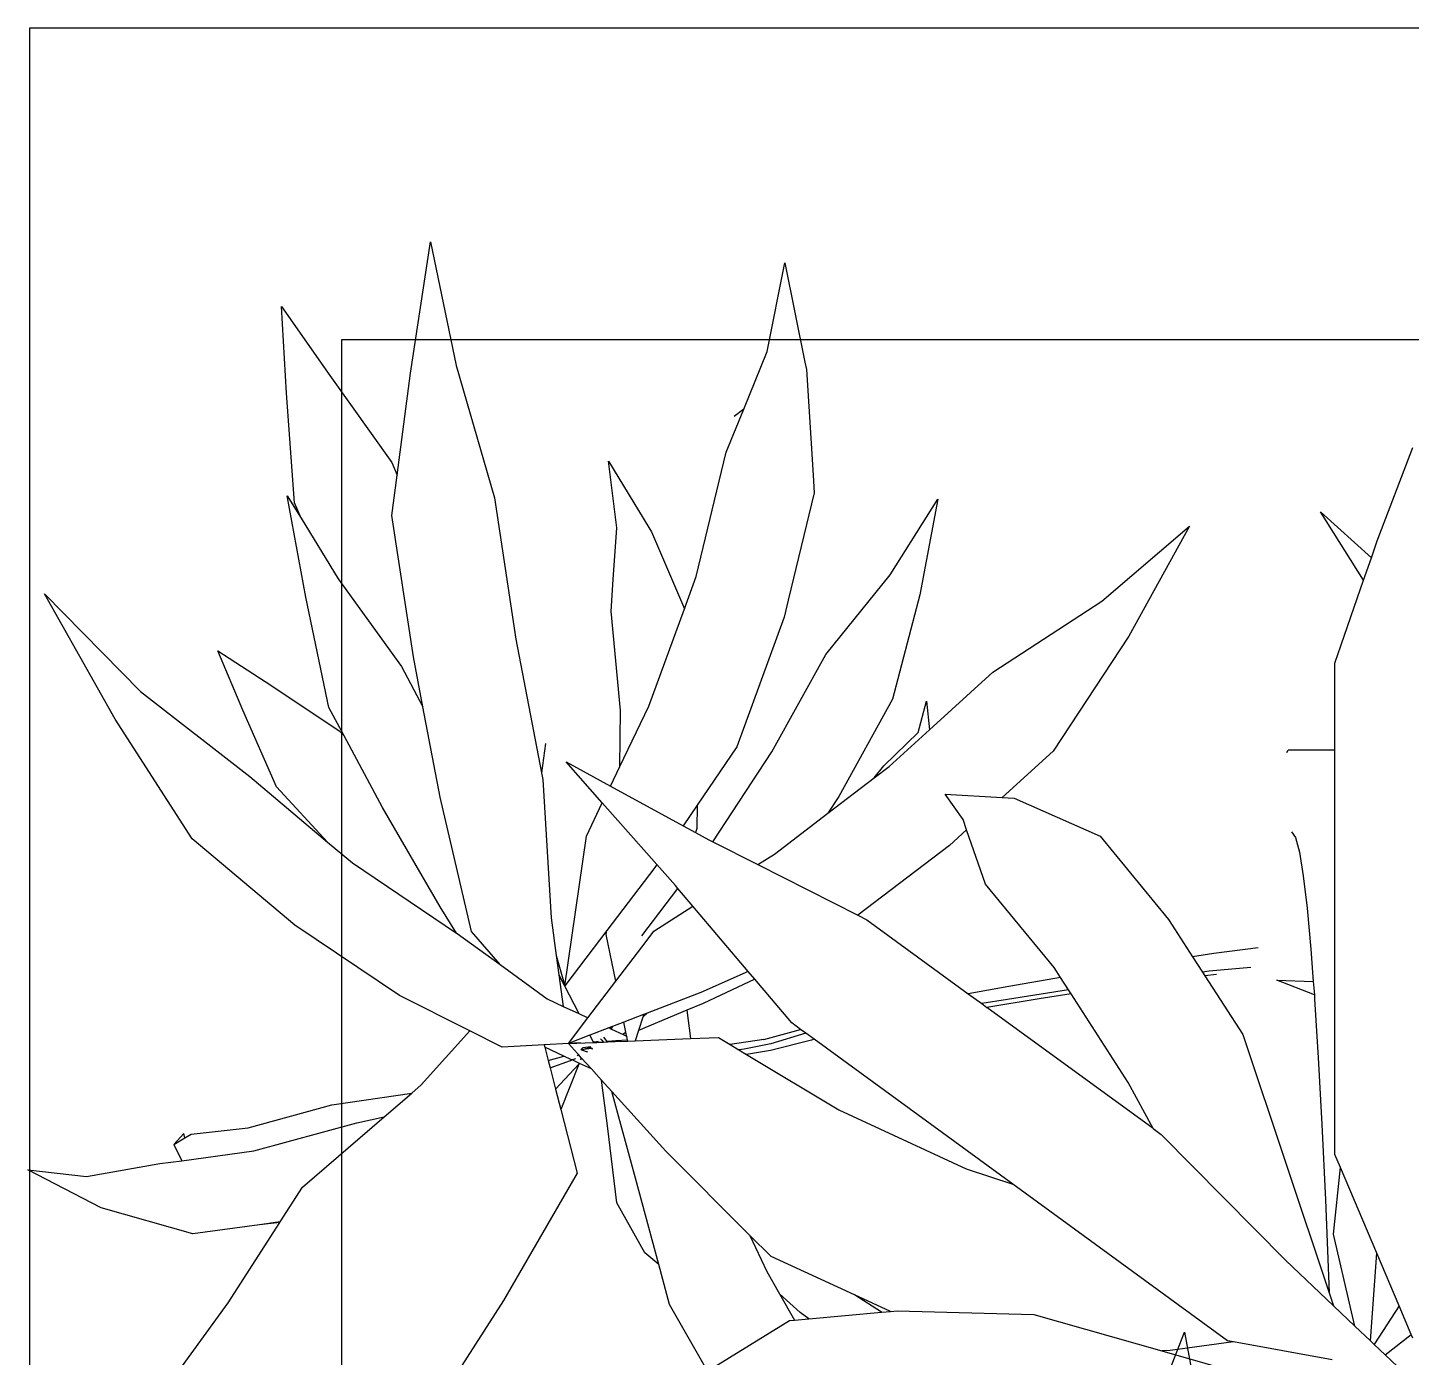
# Model space of a CAD drawing. Header units: metres. Extents: x -22 to 564, y 0 to 143.
# Drawn here: x 224.2902 to 224.5121, y 51.1628 to 51.376 of the extents above; entities that cross this region are included whole.
import ezdxf

# ---------------------------------------------------------------- set-up
doc = ezdxf.new("R2010")
doc.units = ezdxf.units.M
doc.layers.add('XREF 2N NEURO-ONCOLOGIA$0$Mobiliario Fijo', color=40, linetype='Continuous')

# ---------------------------------------------------------------- blocks, each defined once
blk = doc.blocks.new('XREF 2N NEURO-ONCOLOGIA$0$A$C3610557F')
at = {"color": 52}
for p, q in [((1.3081, 0), (1.3688, 0.3255)), ((1.1959, 0.2905), (1.3081, 0))]:
    blk.add_line(p, q, dxfattribs=at)
blk = doc.blocks.new('XREF 2N NEURO-ONCOLOGIA$0$PLANTA CIRCULAR-02')
at = {"color": 72}
for p, q in [((-0.25179, 0.17367), (-0.24577, 0.21329)), ((-0.24577, 0.21329), (-0.23803, 0.17604)), ((-0.14427, 0.18025), (-0.13896, 0.20693)), ((-0.13896, 0.20693), (-0.1329, 0.177)), ((-0.29066, 0.19375), (-0.27613, 0.17302)), ((-0.28917, 0.16762), (-0.29066, 0.19375)), ((-0.15135, 0.16285), (-0.14427, 0.18025)), ((-0.23803, 0.17604), (-0.22651, 0.13608)), ((-0.1329, 0.177), (-0.13246, 0.17483)), ((-0.27613, 0.17302), (-0.25742, 0.14676)), ((-0.25581, 0.14293), (-0.25179, 0.17367)), ((-0.13246, 0.17483), (-0.13045, 0.14293)), ((-0.2867, 0.13462), (-0.28917, 0.16762)), ((-0.15664, 0.14984), (-0.15135, 0.16285)), ((0.03957, 0.12318), (0.0503, 0.15126)), ((-0.25742, 0.14676), (-0.25581, 0.14293)), ((-0.19213, 0.14717), (-0.17993, 0.12715)), ((-0.1896, 0.12706), (-0.19213, 0.14717)), ((-0.16571, 0.11237), (-0.15664, 0.14984)), ((-0.25741, 0.13075), (-0.25581, 0.14293)), ((-0.13045, 0.14293), (-0.13011, 0.13767)), ((-0.13011, 0.13767), (-0.13796, 0.10525)), ((-0.28891, 0.13674), (-0.28476, 0.12997)), ((-0.2833, 0.10621), (-0.28891, 0.13674)), ((-0.28476, 0.12997), (-0.2867, 0.13462)), ((-0.22651, 0.13608), (-0.22001, 0.09352)), ((-0.10724, 0.11289), (-0.09284, 0.13569)), ((-0.09284, 0.13569), (-0.09825, 0.1069)), ((-0.28476, 0.12997), (-0.27358, 0.11173)), ((-0.25091, 0.08819), (-0.25741, 0.13075)), ((0.02246, 0.13195), (0.03779, 0.11805)), ((0.03545, 0.11127), (0.02246, 0.13195)), ((-0.19066, 0.11152), (-0.1896, 0.12706)), ((-0.17993, 0.12715), (-0.17917, 0.1259)), ((-0.17917, 0.1259), (-0.16926, 0.10263)), ((-0.04346, 0.10501), (-0.01706, 0.12754)), ((-0.01706, 0.12754), (-0.03535, 0.09444)), ((0.03779, 0.11805), (0.03957, 0.12318)), ((0.03545, 0.11127), (0.03779, 0.11805)), ((-0.12667, 0.08886), (-0.10724, 0.11289)), ((-0.27358, 0.11173), (-0.25453, 0.08532)), ((-0.1913, 0.102), (-0.19066, 0.11152)), ((-0.16926, 0.10263), (-0.16571, 0.11237)), ((0.02681, 0.08627), (0.03545, 0.11127)), ((-0.36204, 0.10721), (-0.3331, 0.0778)), ((-0.34083, 0.06946), (-0.36204, 0.10721)), ((-0.27637, 0.07292), (-0.2833, 0.10621)), ((-0.13796, 0.10525), (-0.13919, 0.10019)), ((-0.09825, 0.1069), (-0.10649, 0.07541)), ((-0.07631, 0.08354), (-0.04346, 0.10501)), ((-0.18846, 0.07199), (-0.1913, 0.102)), ((-0.17994, 0.07331), (-0.16926, 0.10263)), ((-0.13919, 0.10019), (-0.15342, 0.06113)), ((-0.22001, 0.09352), (-0.2123, 0.05321)), ((-0.03535, 0.09444), (-0.05811, 0.0598)), ((-0.30982, 0.08997), (-0.2939, 0.07964)), ((-0.30231, 0.07211), (-0.30982, 0.08997)), ((-0.24803, 0.07317), (-0.25091, 0.08819)), ((-0.14287, 0.05953), (-0.12667, 0.08886)), ((-0.25453, 0.08532), (-0.24803, 0.07317)), ((-0.0954, 0.06619), (-0.07631, 0.08354)), ((0.02681, 0.0601), (0.02681, 0.08627)), ((-0.2939, 0.07964), (-0.27325, 0.06594)), ((-0.3331, 0.0778), (-0.30019, 0.05211)), ((-0.10649, 0.07541), (-0.12269, 0.04608)), ((-0.29213, 0.04903), (-0.30231, 0.07211)), ((-0.2718, 0.06437), (-0.27637, 0.07292)), ((-0.24281, 0.04587), (-0.24803, 0.07317)), ((-0.18871, 0.05511), (-0.17994, 0.07331)), ((-0.18871, 0.05511), (-0.18846, 0.07199)), ((-0.09875, 0.06542), (-0.09628, 0.07483)), ((-0.09628, 0.07483), (-0.0954, 0.06619)), ((-0.31755, 0.03338), (-0.34083, 0.06946)), ((-0.27325, 0.06594), (-0.2718, 0.06437)), ((-0.26025, 0.04278), (-0.2718, 0.06437)), ((-0.10918, 0.05534), (-0.09875, 0.06542)), ((-0.10756, 0.05513), (-0.0954, 0.06619)), ((-0.21113, 0.0621), (-0.2123, 0.05321)), ((-0.15342, 0.06113), (-0.16543, 0.04347)), ((-0.16063, 0.03244), (-0.14287, 0.05953)), ((-0.05811, 0.0598), (-0.07353, 0.04579)), ((0.0123, 0.05942), (0.01266, 0.0601)), ((0.02681, 0.0601), (0.01266, 0.0601)), ((0.02681, -0.06178), (0.02681, 0.0601)), ((-0.20489, 0.05654), (-0.19153, 0.04925)), ((-0.19398, 0.04418), (-0.20489, 0.05654)), ((-0.19153, 0.04925), (-0.18871, 0.05511)), ((-0.11204, 0.05171), (-0.10918, 0.05534)), ((-0.11204, 0.05171), (-0.10756, 0.05513)), ((-0.30019, 0.05211), (-0.27675, 0.03236)), ((-0.2123, 0.05321), (-0.21191, 0.0512)), ((-0.21191, 0.0512), (-0.2094, 0.00956)), ((-0.12598, 0.04106), (-0.11204, 0.05171)), ((-0.27675, 0.03236), (-0.29213, 0.04903)), ((-0.19153, 0.04925), (-0.16962, 0.0373)), ((-0.12269, 0.04608), (-0.12598, 0.04106)), ((-0.0907, 0.04679), (-0.07353, 0.04579)), ((-0.08527, 0.03914), (-0.0907, 0.04679)), ((-0.24284, 0.01284), (-0.26025, 0.04278)), ((-0.23342, 0.00542), (-0.24281, 0.04587)), ((-0.19879, 0.03419), (-0.19398, 0.04418)), ((-0.17757, 0.0256), (-0.19398, 0.04418)), ((-0.16543, 0.04347), (-0.16962, 0.0373)), ((-0.16543, 0.04347), (-0.16553, 0.03647)), ((-0.07353, 0.04579), (-0.06991, 0.04557)), ((-0.06991, 0.04557), (-0.044, 0.03413)), ((-0.14206, 0.02878), (-0.12598, 0.04106)), ((-0.08421, 0.03608), (-0.08527, 0.03914)), ((-0.28665, 0.00735), (-0.31755, 0.03338)), ((-0.20529, -0.01091), (-0.19879, 0.03419)), ((-0.16962, 0.0373), (-0.16586, 0.03524)), ((-0.16553, 0.03647), (-0.16586, 0.03524)), ((-0.16586, 0.03524), (-0.16188, 0.03307)), ((-0.08421, 0.03608), (-0.08937, 0.03139)), ((-0.0785, 0.01968), (-0.08421, 0.03608)), ((-0.044, 0.03413), (-0.02333, 0.009)), ((0.01372, 0.03542), (0.01491, 0.03372)), ((0.01491, 0.03372), (0.01609, 0.02933)), ((-0.27675, 0.03236), (-0.26929, 0.02608)), ((-0.16188, 0.03307), (-0.16063, 0.03244)), ((-0.16063, 0.03244), (-0.14708, 0.02557)), ((-0.08937, 0.03139), (-0.11697, 0.0103)), ((0.01609, 0.02933), (0.01725, 0.02224)), ((-0.26929, 0.02608), (-0.23787, 0.00496)), ((-0.17757, 0.0256), (-0.17817, 0.02473)), ((-0.17197, 0.01925), (-0.17757, 0.0256)), ((-0.14708, 0.02557), (-0.14206, 0.02878)), ((-0.14708, 0.02557), (-0.11697, 0.0103)), ((-0.17817, 0.02473), (-0.19264, 0.00572)), ((0.01725, 0.02224), (0.01841, 0.01248)), ((-0.18209, 0.00414), (-0.17121, 0.01835)), ((-0.17121, 0.01835), (-0.17197, 0.01925)), ((-0.16669, 0.01302), (-0.17121, 0.01835)), ((-0.05782, -0.00545), (-0.0785, 0.01968)), ((-0.23787, 0.00496), (-0.24284, 0.01284)), ((-0.17845, 0.00549), (-0.16669, 0.01302)), ((-0.15004, -0.00661), (-0.16669, 0.01302)), ((-0.2094, 0.00956), (-0.20784, -0.0018)), ((-0.11697, 0.0103), (-0.11422, 0.00891)), ((-0.11422, 0.00891), (-0.08375, -0.01331)), ((-0.02333, 0.009), (-0.01613, -0.00216)), ((0.01841, 0.01248), (0.01956, 0.00008)), ((-0.2551, -0.01386), (-0.28665, 0.00735)), ((-0.23787, 0.00496), (-0.23774, 0.00487)), ((-0.23774, 0.00487), (-0.2248, -0.00454)), ((-0.2248, -0.00454), (-0.23342, 0.00542)), ((-0.19264, 0.00572), (-0.20529, -0.01091)), ((-0.19277, 0.00452), (-0.19264, 0.00572)), ((-0.18994, -0.00958), (-0.19277, 0.00452)), ((-0.18076, 0.00246), (-0.17845, 0.00549)), ((-0.18994, -0.00958), (-0.18076, 0.00246)), ((0.00367, 0.00046), (-0.0097, -0.00122)), ((0.01956, 0.00008), (0.02028, -0.00965)), ((-0.20784, -0.0018), (-0.20704, -0.00765)), ((-0.20784, -0.0018), (-0.20529, -0.01091)), ((-0.0097, -0.00122), (-0.01613, -0.00216)), ((-0.01613, -0.00216), (-0.01314, -0.00679)), ((-0.2248, -0.00454), (-0.21062, -0.01484)), ((-0.20704, -0.00765), (-0.20547, -0.01074)), ((-0.20704, -0.00765), (-0.20574, -0.01714)), ((-0.15004, -0.00661), (-0.16431, -0.01296)), ((-0.14803, -0.00898), (-0.15004, -0.00661)), ((-0.05588, -0.00846), (-0.05782, -0.00545)), ((-0.01112, -0.00654), (-0.01314, -0.00679)), ((-0.01314, -0.00679), (-0.0124, -0.00794)), ((-0.00892, -0.00757), (-0.0124, -0.00794)), ((-0.0124, -0.00794), (-0.001, -0.02562)), ((0.0015, -0.00545), (-0.01112, -0.00654)), ((-0.20547, -0.01074), (-0.20109, -0.01933)), ((-0.20529, -0.01091), (-0.20547, -0.01074)), ((-0.19835, -0.02063), (-0.18994, -0.00958)), ((-0.14803, -0.00898), (-0.16359, -0.01629)), ((-0.13686, -0.02214), (-0.14803, -0.00898)), ((-0.07146, -0.01111), (-0.08375, -0.01331)), ((-0.05348, -0.01218), (-0.0719, -0.01503)), ((-0.05588, -0.00846), (-0.07146, -0.01111)), ((-0.05348, -0.01218), (-0.05588, -0.00846)), ((-0.05272, -0.01336), (-0.05348, -0.01218)), ((0.00928, -0.00925), (0.02028, -0.00965)), ((0.02059, -0.01371), (0.00928, -0.00925)), ((0.02028, -0.00965), (0.02059, -0.01371)), ((-0.23391, -0.02449), (-0.2551, -0.01386)), ((-0.21062, -0.01484), (-0.20574, -0.01714)), ((-0.16431, -0.01296), (-0.18043, -0.01916)), ((-0.16359, -0.01629), (-0.16849, -0.01832)), ((-0.08375, -0.01331), (-0.07962, -0.01632)), ((-0.0719, -0.01503), (-0.07962, -0.01632)), ((-0.07962, -0.01632), (-0.07807, -0.01746)), ((-0.06234, -0.01483), (-0.07807, -0.01746)), ((-0.05272, -0.01336), (-0.06234, -0.01483)), ((-0.0355, -0.04007), (-0.05272, -0.01336)), ((0.02059, -0.01371), (0.02068, -0.01495)), ((0.02068, -0.01495), (0.02179, -0.03257)), ((-0.20574, -0.01714), (-0.20109, -0.01933)), ((-0.20421, -0.02832), (-0.19835, -0.02063)), ((-0.20109, -0.01933), (-0.19835, -0.02063)), ((-0.18155, -0.0196), (-0.18746, -0.02187)), ((-0.16849, -0.01832), (-0.18306, -0.02438)), ((-0.18179, -0.02038), (-0.18306, -0.02438)), ((-0.18043, -0.01916), (-0.18179, -0.02038)), ((-0.18155, -0.0196), (-0.18179, -0.02038)), ((-0.18043, -0.01916), (-0.18155, -0.0196)), ((-0.16849, -0.01832), (-0.16737, -0.02682)), ((-0.02798, -0.05398), (-0.07807, -0.01746)), ((-0.24857, -0.0408), (-0.23391, -0.02449)), ((-0.22412, -0.0294), (-0.23391, -0.02449)), ((-0.19199, -0.02362), (-0.19778, -0.02585)), ((-0.19098, -0.02323), (-0.19199, -0.02362)), ((-0.19199, -0.02362), (-0.1915, -0.02385)), ((-0.1915, -0.02385), (-0.19098, -0.02323)), ((-0.1915, -0.02385), (-0.19118, -0.024)), ((-0.19118, -0.024), (-0.19094, -0.02321)), ((-0.19118, -0.024), (-0.18771, -0.02563)), ((-0.19094, -0.02321), (-0.19098, -0.02323)), ((-0.18746, -0.02187), (-0.19094, -0.02321)), ((-0.18686, -0.02487), (-0.18771, -0.02563)), ((-0.18686, -0.02487), (-0.18746, -0.02187)), ((-0.18666, -0.02588), (-0.18686, -0.02487)), ((-0.18306, -0.02438), (-0.18404, -0.0275)), ((-0.14535, -0.02713), (-0.13424, -0.02406)), ((-0.13424, -0.02406), (-0.13686, -0.02214)), ((-0.1326, -0.02525), (-0.13424, -0.02406)), ((-0.21153, -0.02872), (-0.22412, -0.0294)), ((-0.20421, -0.02832), (-0.21153, -0.02872)), ((-0.21153, -0.02872), (-0.21134, -0.02946)), ((-0.19807, -0.02596), (-0.20421, -0.02832)), ((-0.20421, -0.02832), (-0.19667, -0.02802)), ((-0.20056, -0.02812), (-0.20421, -0.02832)), ((-0.20146, -0.03137), (-0.20421, -0.02832)), ((-0.19778, -0.02585), (-0.19807, -0.02596)), ((-0.19778, -0.02585), (-0.19672, -0.02792)), ((-0.1957, -0.02786), (-0.19672, -0.02792)), ((-0.19672, -0.02792), (-0.19667, -0.02802)), ((-0.19667, -0.02802), (-0.19568, -0.02798)), ((-0.19524, -0.02784), (-0.1957, -0.02786)), ((-0.19568, -0.02798), (-0.1957, -0.02786)), ((-0.19568, -0.02798), (-0.19521, -0.02796)), ((-0.19524, -0.02784), (-0.1953, -0.02763)), ((-0.19521, -0.02796), (-0.19524, -0.02784)), ((-0.19521, -0.02796), (-0.19359, -0.02789)), ((-0.19453, -0.02692), (-0.19417, -0.02729)), ((-0.19417, -0.02729), (-0.19359, -0.02789)), ((-0.19367, -0.02642), (-0.19261, -0.02769)), ((-0.19359, -0.02789), (-0.19248, -0.02785)), ((-0.19229, -0.02768), (-0.19261, -0.02769)), ((-0.19261, -0.02769), (-0.19248, -0.02785)), ((-0.19248, -0.02785), (-0.19234, -0.02784)), ((-0.19234, -0.02784), (-0.19229, -0.02768)), ((-0.19234, -0.02784), (-0.1901, -0.02775)), ((-0.18987, -0.02754), (-0.19229, -0.02768)), ((-0.18987, -0.02754), (-0.1901, -0.02775)), ((-0.1901, -0.02775), (-0.18631, -0.02759)), ((-0.18636, -0.02735), (-0.18987, -0.02754)), ((-0.18771, -0.02563), (-0.18694, -0.026)), ((-0.18666, -0.02588), (-0.18694, -0.026)), ((-0.18694, -0.026), (-0.1866, -0.02616)), ((-0.1866, -0.02616), (-0.18666, -0.02588)), ((-0.1866, -0.02616), (-0.18649, -0.02621)), ((-0.18636, -0.02735), (-0.18658, -0.02625)), ((-0.18631, -0.02759), (-0.18636, -0.02735)), ((-0.18631, -0.02759), (-0.18404, -0.0275)), ((-0.18404, -0.0275), (-0.16737, -0.02682)), ((-0.16737, -0.02682), (-0.159, -0.02649)), ((-0.159, -0.02649), (-0.15541, -0.02865)), ((-0.14535, -0.02713), (-0.15541, -0.02865)), ((-0.15541, -0.02865), (-0.15511, -0.02883)), ((-0.15511, -0.02883), (-0.15285, -0.0302)), ((-0.14317, -0.02844), (-0.15124, -0.03001)), ((-0.13099, -0.02731), (-0.14327, -0.03042)), ((-0.1326, -0.02525), (-0.14317, -0.02844)), ((-0.13017, -0.02702), (-0.1326, -0.02525)), ((-0.13017, -0.02702), (-0.13099, -0.02731)), ((-0.07029, -0.07069), (-0.13017, -0.02702)), ((-0.001, -0.02562), (0.02509, -0.1035)), ((-0.21134, -0.02946), (-0.21032, -0.03341)), ((-0.20562, -0.03212), (-0.21134, -0.02946)), ((-0.21032, -0.03341), (-0.20562, -0.03212)), ((-0.20327, -0.03321), (-0.20562, -0.03212)), ((-0.20359, -0.03344), (-0.20327, -0.03321)), ((-0.20359, -0.03344), (-0.20314, -0.03327)), ((-0.20314, -0.03327), (-0.20327, -0.03321)), ((-0.20314, -0.03327), (-0.20193, -0.03282)), ((-0.20108, -0.03423), (-0.20309, -0.0333)), ((-0.20158, -0.03198), (-0.20128, -0.03177)), ((-0.20117, -0.03169), (-0.20146, -0.03137)), ((-0.20128, -0.03177), (-0.20117, -0.03169)), ((-0.20031, -0.03265), (-0.20117, -0.03169)), ((-0.20031, -0.03265), (-0.2006, -0.03338)), ((-0.20033, -0.03025), (-0.19737, -0.0294)), ((-0.20033, -0.03025), (-0.19981, -0.0296)), ((-0.1972, -0.02984), (-0.20033, -0.03025)), ((-0.19875, -0.03079), (-0.20033, -0.03025)), ((-0.19728, -0.03599), (-0.20031, -0.03265)), ((-0.19748, -0.0293), (-0.19981, -0.0296)), ((-0.19858, -0.03084), (-0.19875, -0.03079)), ((-0.19868, -0.03086), (-0.19875, -0.03079)), ((-0.19841, -0.0309), (-0.19858, -0.03084)), ((-0.1972, -0.02984), (-0.19706, -0.02967)), ((-0.1972, -0.02984), (-0.19684, -0.0299)), ((-0.15124, -0.03001), (-0.15285, -0.0302)), ((-0.15285, -0.0302), (-0.15051, -0.03161)), ((-0.14327, -0.03042), (-0.15051, -0.03161)), ((-0.15051, -0.03161), (-0.12272, -0.04835)), ((0.02179, -0.03257), (0.02287, -0.05273)), ((-0.21032, -0.03341), (-0.20973, -0.03571)), ((-0.20973, -0.03571), (-0.20359, -0.03344)), ((-0.20973, -0.03571), (-0.20807, -0.04213)), ((-0.20106, -0.03455), (-0.20807, -0.04213)), ((-0.20106, -0.03455), (-0.20651, -0.04819)), ((-0.20096, -0.03429), (-0.20108, -0.03423)), ((-0.20096, -0.03429), (-0.20106, -0.03455)), ((-0.20086, -0.03433), (-0.20106, -0.03455)), ((-0.20086, -0.03433), (-0.20096, -0.03429)), ((-0.19728, -0.03599), (-0.20086, -0.03433)), ((-0.1942, -0.03941), (-0.19728, -0.03599)), ((-0.25141, -0.04325), (-0.24857, -0.0408)), ((-0.19116, -0.04278), (-0.1942, -0.03941)), ((-0.19243, -0.05312), (-0.1942, -0.03941)), ((-0.02798, -0.05398), (-0.0355, -0.04007)), ((-0.27549, -0.04685), (-0.25141, -0.04325)), ((-0.2597, -0.05039), (-0.25141, -0.04325)), ((-0.20807, -0.04213), (-0.20651, -0.04819)), ((-0.17487, -0.06082), (-0.19116, -0.04278)), ((-0.18402, -0.06887), (-0.19116, -0.04278)), ((-0.30075, -0.05371), (-0.27549, -0.04685)), ((-0.20651, -0.04819), (-0.20155, -0.06743)), ((-0.12272, -0.04835), (-0.08429, -0.06607)), ((-0.31789, -0.05563), (-0.30075, -0.05371)), ((-0.29902, -0.06068), (-0.26791, -0.05225)), ((-0.28429, -0.07158), (-0.2597, -0.05039)), ((-0.26791, -0.05225), (-0.2597, -0.05039)), ((-0.18957, -0.07639), (-0.19243, -0.05312)), ((-0.02798, -0.05398), (-0.02554, -0.05576)), ((0.02287, -0.05273), (0.02393, -0.0754)), ((-0.32008, -0.05541), (-0.32314, -0.05877)), ((-0.32314, -0.05877), (-0.31981, -0.05678)), ((-0.31981, -0.05678), (-0.32008, -0.05541)), ((-0.31981, -0.05678), (-0.31789, -0.05563)), ((-0.02554, -0.05576), (0.01204, -0.09375)), ((-0.32314, -0.05877), (-0.32072, -0.06364)), ((-0.32072, -0.06364), (-0.29902, -0.06068)), ((-0.14949, -0.08617), (-0.17487, -0.06082)), ((0.02847, -0.06569), (0.02681, -0.06178)), ((-0.36714, -0.0664), (-0.34938, -0.06841)), ((-0.34499, -0.07784), (-0.36714, -0.0664)), ((-0.34938, -0.06841), (-0.32727, -0.06454)), ((-0.32727, -0.06454), (-0.32072, -0.06364)), ((-0.08429, -0.06607), (-0.07029, -0.07069)), ((0.02637, -0.08581), (0.02847, -0.06569)), ((0.03942, -0.09152), (0.02847, -0.06569)), ((-0.20333, -0.0705), (-0.2238, -0.10583)), ((-0.20155, -0.06743), (-0.20333, -0.0705)), ((-0.17696, -0.09495), (-0.18402, -0.06887)), ((-0.00556, -0.11789), (-0.07029, -0.07069)), ((-0.29106, -0.0821), (-0.28429, -0.07158)), ((-0.31742, -0.08571), (-0.34499, -0.07784)), ((-0.18119, -0.0914), (-0.18957, -0.07639)), ((0.02393, -0.0754), (0.02509, -0.1035)), ((-0.29733, -0.08296), (-0.31742, -0.08571)), ((-0.30676, -0.1065), (-0.29117, -0.08227)), ((-0.29106, -0.0821), (-0.29733, -0.08296)), ((-0.29117, -0.08227), (-0.29733, -0.08296)), ((-0.29117, -0.08227), (-0.29106, -0.0821)), ((-0.14313, -0.09252), (-0.14949, -0.08617)), ((-0.14949, -0.08617), (-0.14439, -0.09704)), ((0.03284, -0.11355), (0.02637, -0.08581)), ((-0.17696, -0.09495), (-0.18119, -0.0914)), ((0.03749, -0.11798), (0.03942, -0.09152)), ((0.04616, -0.10741), (0.03942, -0.09152)), ((-0.17371, -0.10696), (-0.17696, -0.09495)), ((-0.118, -0.1041), (-0.14313, -0.09252)), ((0.01204, -0.09375), (0.0264, -0.10742)), ((-0.14439, -0.09704), (-0.14055, -0.1038)), ((-0.14055, -0.1038), (-0.13608, -0.11167)), ((-0.13436, -0.10939), (-0.14055, -0.1038)), ((-0.10717, -0.1091), (-0.118, -0.1041)), ((-0.10988, -0.10934), (-0.118, -0.1041)), ((0.02509, -0.1035), (0.0264, -0.10742)), ((-0.32857, -0.13659), (-0.30676, -0.1065)), ((-0.2238, -0.10583), (-0.24626, -0.14075)), ((-0.16213, -0.12734), (-0.17371, -0.10696)), ((0.0264, -0.10742), (0.03284, -0.11355)), ((0.04616, -0.10741), (0.03868, -0.11886)), ((0.0498, -0.11599), (0.04616, -0.10741)), ((-0.16165, -0.12672), (-0.13758, -0.1118)), ((-0.13758, -0.1118), (-0.13608, -0.11167)), ((-0.13608, -0.11167), (-0.13176, -0.11129)), ((-0.13176, -0.11129), (-0.13436, -0.10939)), ((-0.13176, -0.11129), (-0.10988, -0.10934)), ((-0.10988, -0.10934), (-0.10717, -0.1091)), ((-0.10717, -0.1091), (-0.10516, -0.10892)), ((-0.10516, -0.10892), (-0.06398, -0.11004)), ((-0.06398, -0.11004), (-0.02541, -0.12098)), ((0.03284, -0.11355), (0.03749, -0.11798)), ((0.04194, -0.1222), (0.0498, -0.11599)), ((0.0503, -0.11718), (0.0498, -0.11599)), ((-0.02286, -0.12084), (-0.02541, -0.12098)), ((-0.00376, -0.11822), (-0.02286, -0.12084)), ((-0.00376, -0.11822), (-0.00556, -0.11789)), ((0.026, -0.12362), (-0.00376, -0.11822)), ((0.03749, -0.11798), (0.03858, -0.11901)), ((0.03868, -0.11886), (0.03858, -0.11901)), ((0.03858, -0.11901), (0.03862, -0.11905)), ((0.03868, -0.11886), (0.03862, -0.11905)), ((0.03862, -0.11905), (0.04194, -0.1222)), ((-0.02541, -0.12098), (0.00054, -0.12836)), ((0.04194, -0.1222), (0.04753, -0.12753))]:
    blk.add_line(p, q, dxfattribs=at)
at = {"color": 54}
blk.add_line((-0.15135, 0.16285), (-0.15424, 0.16063), dxfattribs=at)
blk = doc.blocks.new('XREF 2N NEURO-ONCOLOGIA')
at = {"layer": 'XREF 2N NEURO-ONCOLOGIA$0$Mobiliario Fijo', "transparency": 33554687, "elevation": 0}
for points in [[(17.92486, 22.75069), (17.92486, 22.20069), (17.37486, 22.20069), (17.37486, 22.75069)], [(17.87486, 22.70069), (17.87486, 22.25069), (17.42486, 22.25069), (17.42486, 22.70069)]]:
    blk.add_lwpolyline(points, close=True, dxfattribs=at)
at = {"color": 2}
for name, p, xscale, yscale, zscale, rotation in [('XREF 2N NEURO-ONCOLOGIA$0$A$C3610557F', (17.71568, 22.76456, 0), -0.1521132627722445, 0.1521132627722445, 0.1521132627722445, 90), ('XREF 2N NEURO-ONCOLOGIA$0$PLANTA CIRCULAR-02', (17.77704, 22.5557, 0), 0.5320720665645394, 0.5320720665645394, 0.5320720665645394, 269.9999999999999)]:
    blk.add_blockref(name, p, dxfattribs=dict(at, xscale=xscale, yscale=yscale, zscale=zscale, rotation=rotation))

msp = doc.modelspace()

# ---------------------------------------------------------------- block references
at = {"rotation": 90}
msp.add_blockref('XREF 2N NEURO-ONCOLOGIA', (247.04125, 33.45112), dxfattribs=at)

doc.saveas('drawing.dxf')
